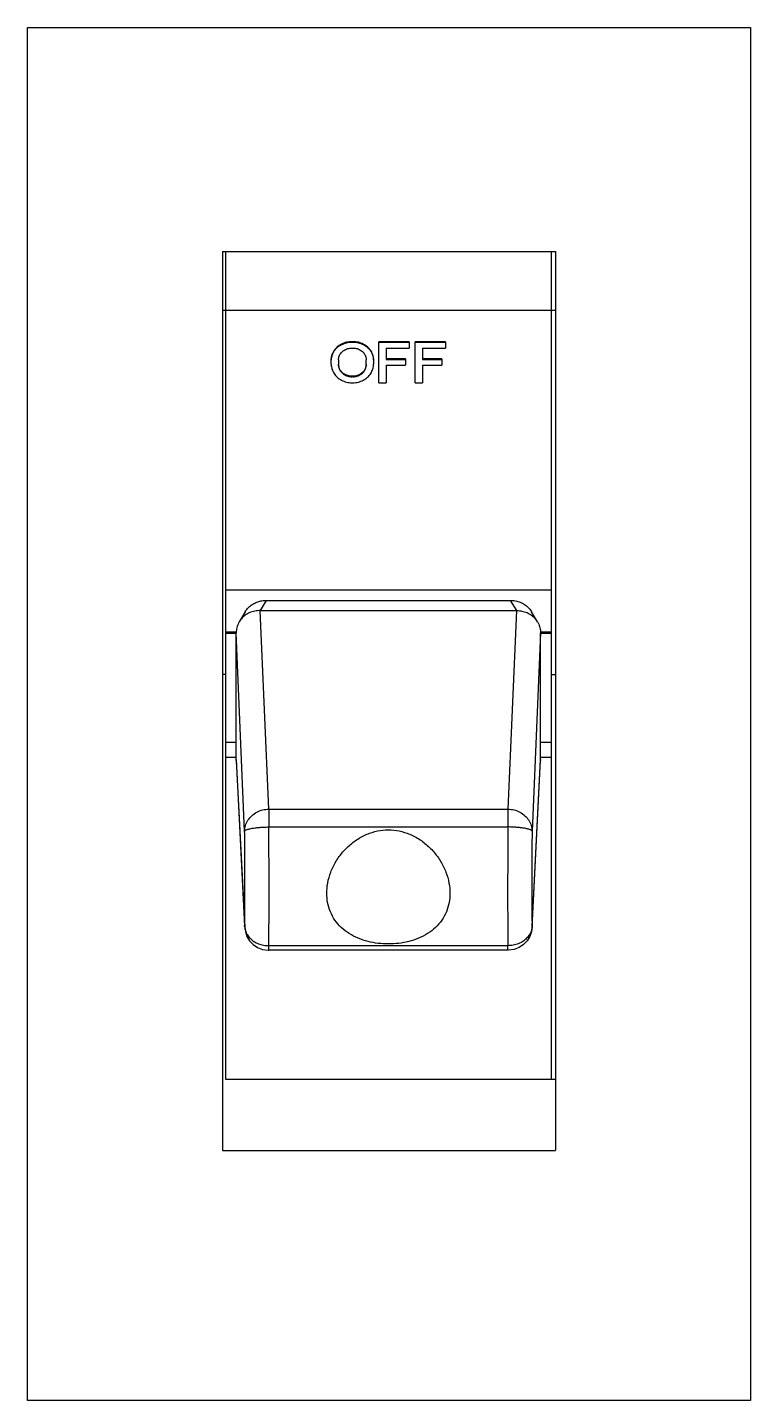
# Model space of a CAD drawing. Extents: x 0 to 60, y 0 to 114.
import ezdxf
from ezdxf.enums import TextEntityAlignment as Align

# ---------------------------------------------------------------- set-up
doc = ezdxf.new("R2010")
doc.units = 0
doc.layers.add('--4N-THT. MCB-MCCB-ACB', color=124, linetype='CONTINUOUS')
doc.styles.add('- 13.0', font='times.ttf', dxfattribs={"height": 13})

# ---------------------------------------------------------------- blocks, each defined once
blk = doc.blocks.new('06 - N - SC MCCB LỖ ĐỤC EZC400~630F~N 3~4 PHASE')
at = {"layer": '--4N-THT. MCB-MCCB-ACB'}
for p, q in [((-13.83, 38.4), (-13.83, -36.25)), ((-13.83, 38.4), (13.83, 38.4)), ((-13.58, 38.4), (-13.58, 6.73)), ((13.48, 6.73), (13.48, 38.4)), ((13.83, 38.4), (13.83, -36.25)), ((-13.83, 33.53), (13.83, 33.53)), ((-13.58, 33.53), (-13.58, 25.83)), ((13.48, 25.83), (13.48, 33.53)), ((-3.09, 30.91), (-3.09, 30.88)), ((-2.99, 30.91), (-3.09, 30.91)), ((-3.09, 30.88), (-2.99, 30.88)), ((-2.99, 30.88), (-2.99, 30.91)), ((-0.83, 27.5), (-0.83, 30.91)), ((1.67, 30.91), (-0.83, 30.91)), ((-0.83, 30.87), (1.67, 30.87)), ((1.67, 30.91), (1.67, 30.38)), ((2.17, 27.5), (2.17, 30.91)), ((4.68, 30.91), (2.17, 30.91)), ((2.17, 30.87), (4.68, 30.87)), ((4.68, 30.91), (4.68, 30.38)), ((-3.09, 30.38), (-2.99, 30.38)), ((-0.23, 30.38), (-0.23, 29.44)), ((-0.23, 30.38), (1.67, 30.38)), ((2.77, 30.38), (2.77, 29.44)), ((2.77, 30.38), (4.68, 30.38)), ((-4.79, 29.04), (-4.79, 29.4)), ((-4.19, 29.4), (-4.19, 29.04)), ((-1.89, 29.04), (-1.89, 29.4)), ((-1.28, 29.4), (-1.28, 29.04)), ((1.37, 29.49), (-0.23, 29.49)), ((-0.23, 29.44), (1.37, 29.44)), ((-0.23, 28.95), (-0.23, 27.5)), ((-0.23, 28.95), (1.37, 28.95)), ((1.37, 29.49), (1.37, 28.95)), ((4.38, 29.49), (2.77, 29.49)), ((2.77, 29.44), (4.38, 29.44)), ((2.77, 28.95), (2.77, 27.5)), ((2.77, 28.95), (4.38, 28.95)), ((4.38, 29.49), (4.38, 28.95)), ((-3.09, 28.05), (-3.09, 28)), ((-2.99, 28.05), (-3.09, 28.05)), ((-2.99, 28), (-3.09, 28)), ((-3.09, 27.5), (-2.99, 27.5)), ((-2.99, 28), (-2.99, 28.05)), ((-0.83, 27.5), (-0.23, 27.5)), ((2.17, 27.5), (2.77, 27.5)), ((13.48, 10.27), (-13.58, 10.27)), ((-10.2, 9.43), (-10.7, 8.59)), ((-10.2, 9.43), (10.09, 9.43)), ((10.6, 8.59), (10.09, 9.43)), ((-11.93, 8.48), (-12.43, 7.65)), ((-9.97, -7.9), (-10.68, 8.59)), ((-10.68, 8.59), (10.57, 8.59)), ((10.57, 8.59), (9.87, -7.9)), ((12.32, 7.65), (11.83, 8.49)), ((-12.68, 6.79), (-13.58, 6.79)), ((-13.58, 6.72), (-13.58, -30.32)), ((-13.58, 6.72), (-12.68, 6.72)), ((-11.98, -9.74), (-12.68, 6.73)), ((-12.68, -3.77), (-12.68, 6.73)), ((12.57, 6.73), (11.87, -9.74)), ((13.48, 6.79), (12.57, 6.79)), ((12.57, -3.77), (12.57, 6.73)), ((12.57, 6.72), (13.48, 6.72)), ((13.48, -30.32), (13.48, 6.72)), ((-13.58, 3.27), (-13.83, 3.27)), ((13.48, 3.27), (13.83, 3.27)), ((-12.68, -2.37), (-13.58, -2.37)), ((13.48, -2.37), (12.57, -2.37)), ((-12.68, -3.62), (-13.58, -3.62)), ((-12.68, -3.77), (-11.98, -17.62)), ((-12.68, -3.85), (-12.68, -3.78)), ((-12.68, -3.85), (-11.97, -17.71)), ((11.87, -17.62), (12.57, -3.77)), ((11.87, -17.71), (12.57, -3.85)), ((13.48, -3.62), (12.57, -3.62)), ((12.57, -3.78), (12.57, -3.85)), ((-9.97, -7.9), (-9.97, -9.38)), ((-9.97, -7.9), (9.87, -7.9)), ((9.87, -7.9), (9.87, -9.38)), ((-9.97, -9.38), (9.87, -9.38)), ((-11.97, -17.71), (-11.98, -17.62)), ((-11.97, -17.71), (-11.97, -17.71)), ((11.87, -17.62), (11.87, -17.71)), ((9.87, -19.24), (-9.97, -19.24)), ((-9.97, -19.62), (-9.97, -19.24)), ((9.87, -19.62), (9.87, -19.24)), ((9.87, -19.62), (-9.97, -19.62)), ((-13.58, -30.32), (13.83, -30.32)), ((-13.83, -36.25), (13.83, -36.25))]:
    blk.add_line(p, q, dxfattribs=at)
at = {"layer": '--4N-THT. MCB-MCCB-ACB', "color": 2}
blk.add_lwpolyline([(-30, 57), (30, 57), (30, -57), (-30, -57)], close=True, dxfattribs=at)
at = {"layer": '--4N-THT. MCB-MCCB-ACB'}
for points in [[(-11.97, -17.71), (-11.92, -18.06), (-11.79, -18.46), (-11.57, -18.82), (-11.27, -19.14), (-10.91, -19.39), (-10.49, -19.55), (-10.03, -19.61), (-9.97, -19.62)], [(11.87, -17.71), (11.82, -18.06), (11.68, -18.46), (11.46, -18.82), (11.16, -19.14), (10.8, -19.39), (10.38, -19.55), (9.93, -19.61), (9.87, -19.62)]]:
    blk.add_lwpolyline(points, dxfattribs=at)
for points, knots in [([(-3.09, 30.91), (-3.24, 30.91), (-3.53, 30.88), (-3.95, 30.73), (-4.3, 30.49), (-4.58, 30.17), (-4.75, 29.8), (-4.79, 29.53), (-4.79, 29.4)], [0, 0, 0, 0, 0.446716, 0.883375, 1.307121, 1.718134, 2.12046, 2.520937, 2.520937, 2.520937, 2.520937]), ([(-4.79, 29.4), (-4.79, 29.52), (-4.75, 29.77), (-4.58, 30.13), (-4.3, 30.45), (-3.95, 30.69), (-3.53, 30.84), (-3.24, 30.88), (-3.09, 30.88)], [0, 0, 0, 0, 0.350124, 0.755393, 1.1706, 1.597752, 2.035765, 2.480976, 2.480976, 2.480976, 2.480976]), ([(-1.28, 29.4), (-1.28, 29.53), (-1.32, 29.8), (-1.5, 30.17), (-1.77, 30.49), (-2.13, 30.73), (-2.54, 30.88), (-2.84, 30.91), (-2.99, 30.91)], [0, 0, 0, 0, 0.400121, 0.802337, 1.213477, 1.63707, 2.073856, 2.520967, 2.520967, 2.520967, 2.520967]), ([(-2.99, 30.88), (-2.84, 30.88), (-2.54, 30.84), (-2.13, 30.69), (-1.77, 30.45), (-1.5, 30.13), (-1.33, 29.77), (-1.29, 29.52), (-1.29, 29.4)], [0, 0, 0, 0, 0.445178, 0.883173, 1.310319, 1.725533, 2.130822, 2.480975, 2.480975, 2.480975, 2.480975]), ([(-4.19, 29.4), (-4.19, 29.5), (-4.15, 29.72), (-3.99, 29.99), (-3.74, 30.21), (-3.43, 30.35), (-3.2, 30.38), (-3.09, 30.38)], [0, 0, 0, 0, 0.31061, 0.624692, 0.948565, 1.284566, 1.630912, 1.630912, 1.630912, 1.630912]), ([(-2.99, 30.38), (-2.87, 30.38), (-2.64, 30.35), (-2.33, 30.21), (-2.09, 29.99), (-1.92, 29.72), (-1.89, 29.51), (-1.89, 29.4)], [0, 0, 0, 0, 0.346068, 0.682001, 1.005866, 1.319942, 1.630907, 1.630907, 1.630907, 1.630907]), ([(-4.79, 28.99), (-4.79, 28.87), (-4.74, 28.62), (-4.58, 28.26), (-4.3, 27.94), (-3.95, 27.69), (-3.53, 27.54), (-3.24, 27.5), (-3.09, 27.5)], [0, 0, 0, 0, 0.353037, 0.760539, 1.177169, 1.604709, 2.04326, 2.490601, 2.490601, 2.490601, 2.490601]), ([(-3.09, 28.05), (-3.2, 28.05), (-3.43, 28.08), (-3.74, 28.22), (-3.99, 28.44), (-4.14, 28.71), (-4.18, 28.9), (-4.19, 28.99)], [0, 0, 0, 0, 0.346235, 0.683435, 1.009925, 1.327095, 1.590452, 1.590452, 1.590452, 1.590452]), ([(-4.19, 28.99), (-4.19, 28.89), (-4.15, 28.68), (-3.99, 28.4), (-3.74, 28.18), (-3.43, 28.04), (-3.2, 28), (-3.09, 28)], [0, 0, 0, 0, 0.310853, 0.627021, 0.953378, 1.290576, 1.635706, 1.635706, 1.635706, 1.635706]), ([(-2.99, 27.5), (-2.84, 27.5), (-2.54, 27.54), (-2.13, 27.69), (-1.77, 27.94), (-1.5, 28.26), (-1.33, 28.64), (-1.28, 28.91), (-1.28, 29.04)], [0, 0, 0, 0, 0.446919, 0.88534, 1.313069, 1.72953, 2.137161, 2.540788, 2.540788, 2.540788, 2.540788]), ([(-1.89, 29.04), (-1.89, 28.94), (-1.92, 28.73), (-2.09, 28.45), (-2.33, 28.22), (-2.64, 28.08), (-2.87, 28.05), (-2.99, 28.05)], [0, 0, 0, 0, 0.312719, 0.629888, 0.956386, 1.293657, 1.640197, 1.640197, 1.640197, 1.640197]), ([(-2.99, 28), (-2.87, 28), (-2.64, 28.04), (-2.33, 28.18), (-2.09, 28.4), (-1.92, 28.68), (-1.89, 28.89), (-1.89, 28.99)], [0, 0, 0, 0, 0.345172, 0.68239, 1.008745, 1.324892, 1.635709, 1.635709, 1.635709, 1.635709]), ([(-11.93, 8.48), (-11.88, 8.58), (-11.75, 8.76), (-11.5, 8.99), (-11.22, 9.18), (-10.89, 9.33), (-10.55, 9.41), (-10.31, 9.43), (-10.2, 9.43)], [0, 0, 0, 0, 0.330157, 0.661096, 1.004933, 1.360456, 1.721229, 2.061132, 2.061132, 2.061132, 2.061132]), ([(10.09, 9.43), (10.23, 9.43), (10.5, 9.41), (10.9, 9.29), (11.26, 9.1), (11.56, 8.85), (11.74, 8.63), (11.82, 8.5), (11.83, 8.49)], [0, 0, 0, 0, 0.406728, 0.818542, 1.223363, 1.613758, 2.003175, 2.059842, 2.059842, 2.059842, 2.059842]), ([(-10.7, 8.59), (-10.85, 8.59), (-11.14, 8.56), (-11.56, 8.43), (-11.94, 8.21), (-12.23, 7.94), (-12.37, 7.74), (-12.43, 7.65)], [0, 0, 0, 0, 0.441334, 0.879796, 1.309582, 1.738218, 2.053341, 2.053341, 2.053341, 2.053341]), ([(-10.7, 8.59), (-10.7, 8.59), (-10.69, 8.59), (-10.69, 8.59), (-10.68, 8.59), (-10.68, 8.59)], [0, 0, 0, 0, 0.0085087, 0.01700144, 0.02548278, 0.02548278, 0.02548278, 0.02548278]), ([(10.6, 8.59), (10.59, 8.59), (10.59, 8.59), (10.58, 8.59), (10.57, 8.59), (10.57, 8.59)], [0, 0, 0, 0, 0.0085087, 0.01700144, 0.02548278, 0.02548278, 0.02548278, 0.02548278]), ([(10.6, 8.59), (10.74, 8.59), (11.04, 8.56), (11.46, 8.43), (11.83, 8.21), (12.12, 7.94), (12.27, 7.74), (12.32, 7.65)], [0, 0, 0, 0, 0.441334, 0.879797, 1.309582, 1.738218, 2.053357, 2.053357, 2.053357, 2.053357]), ([(-12.43, 7.65), (-12.45, 7.62), (-12.53, 7.46), (-12.64, 7.16), (-12.68, 6.88), (-12.68, 6.74)], [0, 0, 0, 0, 0.1062074, 0.5282006, 0.9489796, 0.9489796, 0.9489796, 0.9489796]), ([(12.32, 7.65), (12.34, 7.62), (12.43, 7.46), (12.54, 7.16), (12.57, 6.88), (12.57, 6.74)], [0, 0, 0, 0, 0.1061919, 0.5281852, 0.9489643, 0.9489643, 0.9489643, 0.9489643]), ([(-12.68, 6.74), (-12.68, 6.74), (-12.68, 6.73), (-12.68, 6.73), (-12.68, 6.73)], [0, 0, 0, 0, 0.00949797, 0.01418543, 0.01418543, 0.01418543, 0.01418543]), ([(12.57, 6.74), (12.57, 6.74), (12.57, 6.73), (12.57, 6.73), (12.57, 6.73)], [0, 0, 0, 0, 0.00949797, 0.01418543, 0.01418543, 0.01418543, 0.01418543]), ([(-12.68, -3.78), (-12.68, -3.78), (-12.68, -3.77), (-12.68, -3.77), (-12.68, -3.77)], [0, 0, 0, 0, 0.00923896, 0.01389412, 0.01389412, 0.01389412, 0.01389412]), ([(12.57, -3.78), (12.57, -3.78), (12.57, -3.77), (12.57, -3.77), (12.57, -3.77)], [0, 0, 0, 0, 0.00923896, 0.01389412, 0.01389412, 0.01389412, 0.01389412]), ([(-11.98, -9.74), (-11.98, -9.58), (-11.93, -9.26), (-11.72, -8.81), (-11.4, -8.43), (-10.98, -8.13), (-10.49, -7.94), (-10.15, -7.9), (-9.97, -7.9)], [0, 0, 0, 0, 0.47882, 0.964571, 1.46116, 1.969449, 2.487212, 3.009858, 3.009858, 3.009858, 3.009858]), ([(9.87, -7.9), (10.04, -7.9), (10.39, -7.94), (10.87, -8.13), (11.29, -8.43), (11.62, -8.81), (11.82, -9.26), (11.87, -9.58), (11.87, -9.74)], [0, 0, 0, 0, 0.522646, 1.04041, 1.548699, 2.045288, 2.531039, 3.009859, 3.009859, 3.009859, 3.009859]), ([(-11.98, -9.74), (-11.97, -9.71), (-11.9, -9.64), (-11.74, -9.58), (-11.5, -9.51), (-11.19, -9.46), (-10.82, -9.42), (-10.41, -9.39), (-10.12, -9.38), (-9.97, -9.38)], [0, 0, 0, 0, 0.095001, 0.263722, 0.513102, 0.834992, 1.215415, 1.636543, 2.077988, 2.077988, 2.077988, 2.077988]), ([(-11.98, -17.62), (-11.97, -17.41), (-11.97, -16.96), (-11.96, -16.24), (-11.96, -15.44), (-11.95, -14.58), (-11.95, -13.66), (-11.96, -12.71), (-11.96, -11.72), (-11.97, -10.73), (-11.97, -10.07), (-11.98, -9.74)], [0, 0, 0, 0, 0.632654, 1.355699, 2.157933, 3.026941, 3.949387, 4.911106, 5.89736, 6.892973, 7.882449, 7.882449, 7.882449, 7.882449]), ([(-9.97, -19.24), (-9.97, -18.97), (-9.96, -18.41), (-9.96, -17.51), (-9.95, -16.51), (-9.95, -15.43), (-9.95, -14.28), (-9.95, -13.09), (-9.96, -11.86), (-9.96, -10.62), (-9.97, -9.79), (-9.97, -9.38)], [0, 0, 0, 0, 0.790699, 1.694418, 2.697197, 3.783571, 4.936804, 6.139106, 7.371952, 8.616323, 9.852989, 9.852989, 9.852989, 9.852989]), ([(-5.16, -14.88), (-5.16, -14.6), (-5.11, -14), (-4.85, -13.12), (-4.43, -12.24), (-3.84, -11.43), (-3.12, -10.73), (-2.3, -10.17), (-1.42, -9.8), (-0.51, -9.61), (0.4, -9.61), (1.31, -9.8), (2.19, -10.17), (3.01, -10.72), (3.73, -11.43), (4.32, -12.24), (4.74, -13.11), (5, -14), (5.06, -14.6), (5.06, -14.88)], [0, 0, 0, 0, 0.852075, 1.782464, 2.754293, 3.756692, 4.766918, 5.761358, 6.707886, 7.622183, 8.517394, 9.43161, 10.377971, 11.372279, 12.382834, 13.38503, 14.357155, 15.288635, 16.142712, 16.142712, 16.142712, 16.142712]), ([(9.87, -9.38), (9.86, -9.79), (9.86, -10.62), (9.85, -11.86), (9.85, -13.09), (9.84, -14.28), (9.84, -15.43), (9.85, -16.51), (9.85, -17.51), (9.86, -18.41), (9.86, -18.97), (9.87, -19.24)], [0, 0, 0, 0, 1.236665, 2.481037, 3.713883, 4.916185, 6.069417, 7.155792, 8.158571, 9.062289, 9.852989, 9.852989, 9.852989, 9.852989]), ([(11.87, -9.74), (11.87, -9.71), (11.79, -9.64), (11.64, -9.58), (11.4, -9.51), (11.09, -9.46), (10.71, -9.42), (10.3, -9.39), (10.01, -9.38), (9.87, -9.38)], [0, 0, 0, 0, 0.094976, 0.263631, 0.512888, 0.834639, 1.21488, 1.635977, 2.077994, 2.077994, 2.077994, 2.077994]), ([(11.87, -9.74), (11.87, -10.07), (11.86, -10.73), (11.85, -11.72), (11.85, -12.71), (11.85, -13.66), (11.85, -14.58), (11.85, -15.44), (11.85, -16.24), (11.86, -16.96), (11.87, -17.41), (11.87, -17.62)], [0, 0, 0, 0, 0.989476, 1.985089, 2.971343, 3.933062, 4.855508, 5.724516, 6.52675, 7.249795, 7.882449, 7.882449, 7.882449, 7.882449]), ([(5.06, -14.88), (5.06, -15.14), (5.01, -15.67), (4.79, -16.43), (4.4, -17.13), (3.87, -17.75), (3.21, -18.26), (2.45, -18.64), (1.64, -18.91), (0.8, -19.06), (-0.05, -19.11), (-0.9, -19.06), (-1.74, -18.91), (-2.56, -18.64), (-3.31, -18.26), (-3.98, -17.75), (-4.51, -17.13), (-4.89, -16.43), (-5.12, -15.67), (-5.16, -15.14), (-5.16, -14.88)], [0, 0, 0, 0, 0.775855, 1.569047, 2.36181, 3.167686, 3.993877, 4.846435, 5.700905, 6.554978, 7.403196, 8.251378, 9.105453, 9.959864, 10.812551, 11.639126, 12.444704, 13.23779, 14.031849, 14.809577, 14.809577, 14.809577, 14.809577]), ([(-11.97, -17.71), (-11.96, -17.8), (-11.92, -18.02), (-11.78, -18.33), (-11.53, -18.64), (-11.21, -18.9), (-10.83, -19.09), (-10.41, -19.21), (-10.12, -19.23), (-9.97, -19.24)], [0, 0, 0, 0, 0.27844, 0.650204, 1.037943, 1.444235, 1.867952, 2.304898, 2.748761, 2.748761, 2.748761, 2.748761]), ([(11.87, -17.71), (11.86, -17.8), (11.82, -18.02), (11.67, -18.33), (11.43, -18.64), (11.11, -18.9), (10.73, -19.09), (10.31, -19.21), (10.01, -19.23), (9.87, -19.24)], [0, 0, 0, 0, 0.278427, 0.650192, 1.037932, 1.444223, 1.867941, 2.304887, 2.748751, 2.748751, 2.748751, 2.748751])]:
    blk.add_open_spline(points, degree=3, knots=knots, dxfattribs=at)
for points in [[(-4.79, 29.04), (-4.79, 29.03), (-4.79, 29.01), (-4.79, 28.99)], [(-4.19, 28.99), (-4.19, 29.01), (-4.19, 29.03), (-4.19, 29.04)], [(-11.98, -17.62), (-11.98, -17.65), (-11.97, -17.68), (-11.97, -17.71)], [(11.87, -17.62), (11.87, -17.65), (11.87, -17.68), (11.87, -17.71)]]:
    blk.add_open_spline(points, degree=3, dxfattribs=at)
at = {"layer": '--4N-THT. MCB-MCCB-ACB', "color": 3, "style": '- 13.0'}
for tag, p in [('MCCB', (0, 92.5)), ('AMPE', (0, 72.5))]:
    blk.add_attdef(tag, text='', height=13, dxfattribs=at).set_placement(p, align=Align.MIDDLE_CENTER)

msp = doc.modelspace()

# ---------------------------------------------------------------- block references
msp.add_blockref('06 - N - SC MCCB LỖ ĐỤC EZC400~630F~N 3~4 PHASE', (30, 57))

doc.saveas('drawing.dxf')
